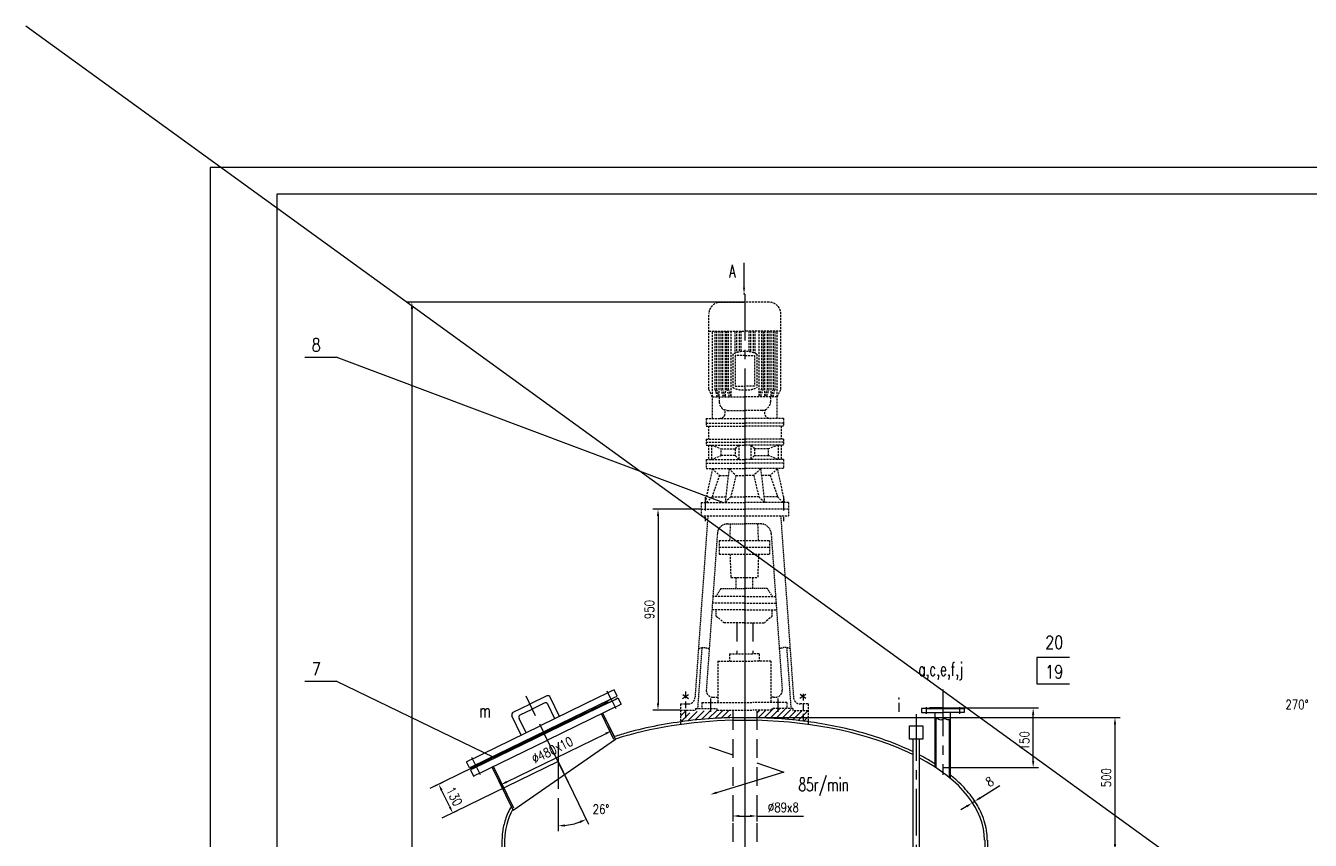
# Model space of a CAD drawing. Header units: millimetres. Extents: x -1762 to 42666, y -863 to 15979.
# Drawn here: x 20891 to 25708, y 3316 to 6372 of the extents above; entities that cross this region are included whole.
import ezdxf

# ---------------------------------------------------------------- set-up
doc = ezdxf.new("R2010")
doc.units = ezdxf.units.MM
doc.header["$LTSCALE"] = 10
doc.header["$MEASUREMENT"] = 0
doc.linetypes.add('CENTER', pattern=[2, 1.25, -0.25, 0.25, -0.25])
doc.linetypes.add('DASHED', pattern=[0.75, 0.5, -0.25])
doc.layers.get('0').update_dxf_attribs({"linetype": 'CONTINUOUS'})
doc.layers.get('DEFPOINTS').update_dxf_attribs({"linetype": 'CONTINUOUS'})
for name, color, linetype in [('1轮廓实线层', 7, 'CONTINUOUS'), ('3中心线层', 1, 'CENTER'), ('4虚线层', 6, 'DASHED'), ('6文字层', 3, 'CONTINUOUS'), ('7标注层', 4, 'CONTINUOUS'), ('图框层', 7, 'CONTINUOUS')]:
    doc.layers.add(name, color=color, linetype=linetype)
doc.styles.add('PC_TEXTSTYLE', font='romans.shx', dxfattribs={"width": 0.8, "bigfont": 'hzfs.shx'})
doc.dimstyles.new('TH_GBDIM', dxfattribs={"dimscale": 10, "dimtxt": 3.5, "dimasz": 2.5, "dimexe": 2, "dimexo": 0, "dimgap": 1.5, "dimtad": 1, "dimdec": 0, "dimzin": 0, "dimdsep": 46, "dimtxsty": 'PC_TEXTSTYLE', "dimcen": 2.5, "dimadec": 0, "dimazin": 0, "dimtfac": 0.714286, "dimtdec": 0, "dimtmove": 0, "dimatfit": 3, "dimfxl": 0, "dimtolj": 1, "dimtzin": 0, "dimarcsym": 0})

# ---------------------------------------------------------------- blocks, each defined once
blk = doc.blocks.new('*D105')
at = {"layer": '7标注层', "color": 0, "lineweight": -2, "ltscale": 14, "transparency": 16777216}
for p, q in [((22426.5, 3520.1), (22457.5, 3535.2)), ((22481.1, 3441.2), (22450.5, 3504)), ((22479.1, 3412.3), (22510, 3427.5))]:
    blk.add_line(p, q, dxfattribs=at)
at = {"layer": '7标注层', "color": 0, "ltscale": 14, "transparency": 16777216}
for points in [[(22454.2, 3505.8), (22446.7, 3502.1), (22439.5, 3526.4)], [(22484.9, 3443), (22477.4, 3439.3), (22492.1, 3418.7)]]:
    blk.add_solid(points, dxfattribs=at)
at = {"layer": 'DEFPOINTS', "color": 0, "ltscale": 14, "transparency": 16777216}
for p in [(22426.5, 3520.1), (22439.5, 3526.4), (22479.1, 3412.3)]:
    blk.add_point(p, dxfattribs=at)
at = {"layer": '7标注层', "color": 3, "ltscale": 14, "transparency": 16777216, "insert": (22498.1, 3480.4), "char_height": 35, "attachment_point": 5, "rotation": 296, "style": 'PC_TEXTSTYLE'}
blk.add_mtext('\\A1;130{}{}', dxfattribs=at)
blk = doc.blocks.new('*D106')
at = {"layer": '7标注层', "color": 0, "lineweight": -2, "ltscale": 14, "transparency": 16777216}
for p, q in [((22886.9, 3611.3), (23001.2, 3376.8)), ((22886.9, 3470.4), (22886.9, 3350.4))]:
    blk.add_line(p, q, dxfattribs=at)
blk.add_arc((22886.9, 3611.3), 240.9, 275.9493, 290.0507, dxfattribs=at)
at = {"layer": '7标注层', "color": 0, "ltscale": 14, "transparency": 16777216}
for points in [[(22912, 3367.5), (22911.6, 3375.8), (22886.9, 3370.4)], [(22967.8, 3388.8), (22971.1, 3381.1), (22992.5, 3394.8)]]:
    blk.add_solid(points, dxfattribs=at)
at = {"layer": 'DEFPOINTS', "color": 0, "ltscale": 14, "transparency": 16777216}
for p in [(22806.6, 3775.8), (22886.9, 3683.6), (22886.9, 3611.3), (22886.9, 3470.4), (22923.2, 3373.1)]:
    blk.add_point(p, dxfattribs=at)
at = {"layer": '7标注层', "color": 3, "ltscale": 14, "transparency": 16777216, "insert": (23048.1, 3432.3), "char_height": 35, "attachment_point": 5, "style": 'PC_TEXTSTYLE'}
blk.add_mtext('\\A1;26%%d{}{}', dxfattribs=at)
blk = doc.blocks.new('*D108')
at = {"layer": '7标注层', "color": 0, "lineweight": -2, "ltscale": 14, "transparency": 16777216}
for p, q in [((23586.9, 3776.7), (24995.3, 3776.7)), ((24975.3, 3751.7), (24975.3, 3301.7)), ((24486.9, 3276.7), (24995.3, 3276.7))]:
    blk.add_line(p, q, dxfattribs=at)
at = {"layer": '7标注层', "color": 0, "ltscale": 14, "transparency": 16777216}
for points in [[(24971.2, 3751.7), (24979.5, 3751.7), (24975.3, 3776.7)], [(24971.2, 3301.7), (24979.5, 3301.7), (24975.3, 3276.7)]]:
    blk.add_solid(points, dxfattribs=at)
at = {"layer": 'DEFPOINTS', "color": 0, "ltscale": 14, "transparency": 16777216}
for p in [(23586.9, 3776.7), (24486.9, 3276.7), (24975.3, 3276.7)]:
    blk.add_point(p, dxfattribs=at)
at = {"layer": '7标注层', "color": 3, "ltscale": 14, "transparency": 16777216, "insert": (24942.8, 3551), "char_height": 35, "attachment_point": 5, "rotation": 90, "style": 'PC_TEXTSTYLE'}
blk.add_mtext('\\A1;500{}{}', dxfattribs=at)
blk = doc.blocks.new('*D110')
at = {"layer": '7标注层', "color": 0, "lineweight": -2, "ltscale": 14, "transparency": 16777216}
for p, q in [((23423.7, 4558.1), (23241.9, 4558.1)), ((23261.9, 4533.1), (23261.9, 3829.8)), ((23345.9, 3804.8), (23241.9, 3804.8))]:
    blk.add_line(p, q, dxfattribs=at)
at = {"layer": '7标注层', "color": 0, "ltscale": 14, "transparency": 16777216}
for points in [[(23257.7, 4533.1), (23266.1, 4533.1), (23261.9, 4558.1)], [(23257.7, 3829.8), (23266.1, 3829.8), (23261.9, 3804.8)]]:
    blk.add_solid(points, dxfattribs=at)
at = {"layer": 'DEFPOINTS', "color": 0, "ltscale": 14, "transparency": 16777216}
for p in [(23423.7, 4558.1), (23261.9, 3804.8), (23345.9, 3804.8)]:
    blk.add_point(p, dxfattribs=at)
at = {"layer": '7标注层', "color": 3, "ltscale": 14, "transparency": 16777216, "insert": (23229.4, 4181.5), "char_height": 35, "attachment_point": 5, "rotation": 90, "style": 'PC_TEXTSTYLE'}
blk.add_mtext('\\A1;950{}{}', dxfattribs=at)
blk = doc.blocks.new('*D111')
at = {"layer": '7标注层', "color": 0, "lineweight": -2, "ltscale": 14, "transparency": 16777216}
for p, q in [((23586.9, 5334.1), (22319.1, 5334.1)), ((22339.1, 5309.1), (22339.1, 889.1)), ((23947.5, 864.1), (22319.1, 864.1))]:
    blk.add_line(p, q, dxfattribs=at)
at = {"layer": '7标注层', "color": 0, "ltscale": 14, "transparency": 16777216}
for points in [[(22334.9, 5309.1), (22343.2, 5309.1), (22339.1, 5334.1)], [(22334.9, 889.1), (22343.2, 889.1), (22339.1, 864.1)]]:
    blk.add_solid(points, dxfattribs=at)
at = {"layer": 'DEFPOINTS', "color": 0, "ltscale": 14, "transparency": 16777216}
for p in [(23586.9, 5334.1), (22339.1, 864.1), (23947.5, 864.1)]:
    blk.add_point(p, dxfattribs=at)
at = {"layer": '7标注层', "color": 3, "ltscale": 14, "transparency": 16777216, "insert": (22306.6, 3025.4), "char_height": 35, "attachment_point": 5, "rotation": 90, "style": 'PC_TEXTSTYLE'}
blk.add_mtext('\\A1;4750{}{}', dxfattribs=at)
blk = doc.blocks.new('*D112')
at = {"layer": '7标注层', "color": 0, "lineweight": -2, "ltscale": 14, "transparency": 16777216}
for p, q in [((23541.9, 3414.5), (23541.9, 3387.2)), ((23566.9, 3407.2), (23606.9, 3407.2)), ((23631.9, 3414.5), (23631.9, 3387.2)), ((23631.9, 3407.2), (23806.9, 3407.2))]:
    blk.add_line(p, q, dxfattribs=at)
at = {"layer": '7标注层', "color": 0, "ltscale": 14, "transparency": 16777216}
for points in [[(23566.9, 3411.4), (23566.9, 3403), (23541.9, 3407.2)], [(23606.9, 3411.4), (23606.9, 3403), (23631.9, 3407.2)]]:
    blk.add_solid(points, dxfattribs=at)
at = {"layer": 'DEFPOINTS', "color": 0, "ltscale": 14, "transparency": 16777216}
for p in [(23541.9, 3414.5), (23631.9, 3414.5), (23631.9, 3407.2)]:
    blk.add_point(p, dxfattribs=at)
at = {"layer": '7标注层', "color": 3, "ltscale": 14, "transparency": 16777216, "insert": (23731.9, 3439.7), "char_height": 35, "attachment_point": 5, "style": 'PC_TEXTSTYLE'}
blk.add_mtext('\\A1;%%c89x8', dxfattribs=at)
blk = doc.blocks.new('*D114')
at = {"layer": '7标注层', "color": 0, "lineweight": -2, "ltscale": 14, "transparency": 16777216}
for p, q in [((24469.8, 3475.2), (24543.3, 3521.7)), ((24419.1, 3443.1), (24398, 3429.8)), ((24437.7, 3460.5), (24450.9, 3439.6)), ((24440.2, 3456.5), (24448.7, 3461.9)), ((24446.1, 3465.9), (24459.4, 3445))]:
    blk.add_line(p, q, dxfattribs=at)
at = {"layer": '7标注层', "color": 0, "ltscale": 14, "transparency": 16777216}
for points in [[(24467.6, 3478.7), (24472, 3471.7), (24448.7, 3461.9)], [(24416.9, 3446.7), (24421.3, 3439.6), (24440.2, 3456.5)]]:
    blk.add_solid(points, dxfattribs=at)
at = {"layer": 'DEFPOINTS', "color": 0, "ltscale": 14, "transparency": 16777216}
for p in [(24437.7, 3460.5), (24440.2, 3456.5), (24446.1, 3465.9)]:
    blk.add_point(p, dxfattribs=at)
at = {"layer": '7标注层', "color": 3, "ltscale": 14, "transparency": 16777216, "insert": (24505.4, 3536.2), "char_height": 35, "attachment_point": 5, "rotation": 32.3144, "style": 'PC_TEXTSTYLE'}
blk.add_mtext('\\A1;8', dxfattribs=at)
blk = doc.blocks.new('*D126')
at = {"layer": '7标注层', "color": 0, "lineweight": -2, "ltscale": 14, "transparency": 16777216}
for p, q in [((24329.8, 3812.8), (24688.6, 3812.8)), ((24668.6, 3614), (24668.6, 3787.8)), ((24329.8, 3589), (24688.6, 3589))]:
    blk.add_line(p, q, dxfattribs=at)
at = {"layer": '7标注层', "color": 0, "ltscale": 14, "transparency": 16777216}
for points in [[(24664.5, 3787.8), (24672.8, 3787.8), (24668.6, 3812.8)], [(24664.5, 3614), (24672.8, 3614), (24668.6, 3589)]]:
    blk.add_solid(points, dxfattribs=at)
at = {"layer": 'DEFPOINTS', "color": 0, "ltscale": 14, "transparency": 16777216}
for p in [(24329.8, 3812.8), (24668.6, 3812.8), (24329.8, 3589)]:
    blk.add_point(p, dxfattribs=at)
at = {"layer": '7标注层', "color": 3, "ltscale": 14, "transparency": 16777216, "insert": (24636.1, 3689.4), "char_height": 35, "attachment_point": 5, "rotation": 90, "style": 'PC_TEXTSTYLE'}
blk.add_mtext('\\A1;150{}{}', dxfattribs=at)
blk = doc.blocks.new('*D127')
at = {"layer": '7标注层', "color": 0, "lineweight": -2, "ltscale": 14, "transparency": 16777216}
for p, q in [((22694.7, 3535.3), (23065, 3715.9)), ((23080.1, 3742), (23096.3, 3708.9)), ((22664.9, 3539.5), (22681, 3506.4))]:
    blk.add_line(p, q, dxfattribs=at)
at = {"layer": '7标注层', "color": 0, "ltscale": 14, "transparency": 16777216}
for points in [[(23063.2, 3719.6), (23066.8, 3712.1), (23087.5, 3726.9)], [(22692.9, 3539), (22696.5, 3531.5), (22672.2, 3524.3)]]:
    blk.add_solid(points, dxfattribs=at)
at = {"layer": 'DEFPOINTS', "color": 0, "ltscale": 14, "transparency": 16777216}
for p in [(23080.1, 3742), (23087.5, 3726.9), (22664.9, 3539.5)]:
    blk.add_point(p, dxfattribs=at)
at = {"layer": '7标注层', "color": 3, "ltscale": 14, "transparency": 16777216, "insert": (22865.6, 3654.8), "char_height": 35, "attachment_point": 5, "rotation": 26, "style": 'PC_TEXTSTYLE'}
blk.add_mtext('\\A1;%%c480x10{}{}', dxfattribs=at)
blk = doc.blocks.new('1')
at = {"layer": '1轮廓实线层', "ltscale": 14}
for p, q in [((24249.2, 3702.2), (24299.2, 3702.2)), ((24249.2, 3652.2), (24249.2, 3702.2)), ((24299.2, 3702.2), (24299.2, 3652.2)), ((24299.2, 3652.2), (24249.2, 3652.2)), ((24262.1, 3652.2), (24262.1, 1948.4)), ((24286.3, 3652.2), (24286.3, 1948.4))]:
    blk.add_line(p, q, dxfattribs=at)
blk.add_arc((24274.2, 1948.4), 12.1, 180, 0, dxfattribs=at)
at = {"layer": '3中心线层', "ltscale": 14}
blk.add_line((24274.2, 3746), (24274.2, 1920.6), dxfattribs=at)

msp = doc.modelspace()

# ---------------------------------------------------------------- linework, layer by layer
at = {"ltscale": 14}
for p, q in [((23096.79, 3694.11), (23049.7, 3790.65)), ((23102.56, 3695.97), (23055.09, 3793.28)), ((24301.25, 3590.08), (24301.25, 3794.85)), ((24304.75, 3587.78), (24304.75, 3771.16)), ((24354.75, 3551), (24354.75, 3768.23)), ((24358.25, 3548.11), (24358.25, 3794.85)), ((22834.26, 3719.11), (22645.77, 3627.17)), ((22834.38, 3718.86), (22645.89, 3626.92)), ((22718.43, 3429.63), (22639.85, 3590.75)), ((22721.78, 3436.47), (22645.24, 3593.38)), ((22676.86, 3316.68), (22676.86, 1436.68)), ((22686.86, 3316.68), (22686.86, 1436.68)), ((24486.86, 3316.68), (24486.86, 2760.8)), ((24496.86, 3316.68), (24496.86, 2715.44))]:
    msp.add_line(p, q, dxfattribs=at)
for start_param, end_param in [(4.7624098, 5.2805925), (6.0232063, 6.2831853)]:
    msp.add_ellipse((23586.86, 3316.68), major_axis=(-900, 0), ratio=0.5, start_param=start_param, end_param=end_param, dxfattribs=at)
for points, knots in [([(23541.86, 3776.12), (23527.49, 3775.76), (23513.14, 3775.23), (23458.07, 3772.54), (23417.59, 3769.16), (23337.89, 3759.7), (23298.68, 3753.62), (23222.23, 3738.84), (23185, 3730.15), (23131.78, 3715.45), (23114.78, 3710.39), (23098.13, 3705.05)], [4.76213302, 4.76213302, 4.76213302, 4.76213302, 4.80981924, 4.80981924, 4.9455406, 4.9455406, 5.08126196, 5.08126196, 5.21698331, 5.21698331, 5.28240996, 5.28240996, 5.28240996, 5.28240996]), ([(22711.73, 3443.37), (22702.61, 3427.13), (22695.21, 3410.59), (22684.42, 3378.22), (22680.79, 3362.42), (22677.5, 3336.61), (22676.86, 3326.64), (22676.86, 3316.68)], [6.00912232, 6.00912232, 6.00912232, 6.00912232, 6.11797512, 6.11797512, 6.21957132, 6.21957132, 6.28318531, 6.28318531, 6.28318531, 6.28318531])]:
    msp.add_open_spline(points, degree=3, knots=knots, dxfattribs=at)
at = {"color": 0, "linetype": 'ByBlock', "ltscale": 14}
msp.add_solid([(23483.23, 3491.42), (23480.66, 3499.34), (23458.17, 3487.66)], dxfattribs=at)
at = {"layer": '1轮廓实线层', "ltscale": 14}
for p, q in [((20890.82, 6371.56), (30709.3, -746.1)), ((24681.8, 4001.71), (24681.8, 3902.39)), ((22844.63, 3857.52), (22781.1, 3826.54)), ((23063.23, 3864), (23038.06, 3851.73)), ((23085.7, 3874.96), (23063.23, 3864)), ((23096.93, 3880.44), (23085.7, 3874.96)), ((23108.33, 3857.08), (23096.93, 3880.44)), ((23097.1, 3851.6), (23108.33, 3857.08)), ((23079.69, 3843.11), (22566.81, 3592.96)), ((23083.2, 3835.92), (22570.31, 3585.77)), ((22718.8, 3796.15), (22781.1, 3826.54)), ((22745.54, 3786.94), (22789.87, 3808.56)), ((22835.42, 3830.78), (22789.87, 3808.56)), ((23038.06, 3851.73), (22820.55, 3745.64)), ((22833.7, 3718.68), (23051.21, 3824.77)), ((22833.7, 3718.68), (23051.21, 3824.77)), ((22875.1, 3772.25), (22848.8, 3826.18)), ((22893.07, 3781.01), (22858, 3852.92)), ((23051.21, 3824.77), (23072.78, 3835.29)), ((23051.21, 3824.77), (23072.78, 3835.29)), ((23089.53, 3810.08), (23064.36, 3797.8)), ((23071.03, 3838.88), (23074.63, 3840.64)), ((23072.78, 3835.29), (23071.03, 3838.88)), ((23072.78, 3835.29), (23074.54, 3831.69)), ((23074.54, 3831.69), (23078.13, 3833.45)), ((23074.63, 3840.64), (23097.1, 3851.6)), ((23078.13, 3833.45), (23100.6, 3844.41)), ((23112, 3821.04), (23089.53, 3810.08)), ((23100.6, 3844.41), (23111.84, 3849.88)), ((23111.84, 3849.88), (23123.24, 3826.52)), ((23123.24, 3826.52), (23112, 3821.04)), ((24249.75, 3809.85), (24249.75, 3794.85)), ((24258.25, 3809.85), (24249.75, 3809.85)), ((24276.25, 3809.85), (24258.25, 3809.85)), ((24267.69, 3809.85), (24401.25, 3809.85)), ((24279.75, 3809.85), (24276.25, 3809.85)), ((24279.75, 3812.85), (24279.75, 3809.85)), ((24300.25, 3812.85), (24279.75, 3812.85)), ((24329.75, 3812.85), (24300.25, 3812.85)), ((24329.75, 3812.85), (24359.25, 3812.85)), ((24359.25, 3812.85), (24379.75, 3812.85)), ((24379.75, 3812.85), (24379.75, 3809.85)), ((24379.75, 3809.85), (24383.25, 3809.85)), ((24401.25, 3809.85), (24409.75, 3809.85)), ((24409.75, 3809.85), (24409.75, 3794.85)), ((22749.27, 3710.88), (22714.2, 3782.78)), ((22767.24, 3719.64), (22740.94, 3773.57)), ((23064.36, 3797.8), (22846.86, 3691.72)), ((23541.86, 3776.12), (23631.86, 3776.68)), ((23541.86, 3766.12), (23631.86, 3766.11)), ((24249.75, 3794.85), (24258.25, 3794.85)), ((24258.25, 3794.85), (24276.25, 3794.85)), ((24276.25, 3794.85), (24300.25, 3794.85)), ((24300.25, 3794.85), (24329.75, 3794.85)), ((24359.25, 3794.85), (24329.75, 3794.85)), ((24383.25, 3794.85), (24359.25, 3794.85)), ((24401.25, 3794.85), (24383.25, 3794.85)), ((24409.75, 3794.85), (24401.25, 3794.85)), ((22603.05, 3639.56), (22820.55, 3745.64)), ((22833.7, 3718.68), (22616.2, 3612.59)), ((22629.35, 3585.63), (22846.86, 3691.72)), ((22718.43, 3429.63), (23102.56, 3695.97)), ((23453.43, 3666.42), (23541.86, 3636.7)), ((22544.17, 3610.85), (22555.41, 3616.33)), ((22555.41, 3616.33), (22577.88, 3627.28)), ((22577.88, 3627.28), (22603.05, 3639.56)), ((22555.57, 3587.48), (22544.17, 3610.85)), ((22566.81, 3592.96), (22555.57, 3587.48)), ((22570.31, 3585.77), (22559.08, 3580.29)), ((22559.08, 3580.29), (22570.48, 3556.92)), ((22581.71, 3562.4), (22604.18, 3573.36)), ((22592.87, 3605.67), (22589.28, 3603.92)), ((22596.38, 3598.48), (22592.78, 3596.73)), ((22594.63, 3602.07), (22592.87, 3605.67)), ((22616.2, 3612.59), (22594.63, 3602.07)), ((22616.2, 3612.59), (22594.63, 3602.07)), ((22594.63, 3602.07), (22596.38, 3598.48)), ((22604.18, 3573.36), (22629.35, 3585.63)), ((23733.89, 3572.16), (23468.73, 3490.64)), ((23631.86, 3606.45), (23733.89, 3572.16)), ((22570.48, 3556.92), (22581.71, 3562.4))]:
    msp.add_line(p, q, dxfattribs=at)
msp.add_lwpolyline([(24358.25, 3769.91, -0.0528224), (24354.28, 3768.06, -0.0729934), (24351.15, 3767.48, -0.1738746), (24344.14, 3769.7, 0.1660823), (24336.86, 3772.12, 0.1622777), (24329.75, 3769.69, -0.1622777), (24322.65, 3767.27, -0.1660823), (24315.37, 3769.69, 0.1738746), (24308.36, 3771.91, 0.0729934), (24305.23, 3771.33, 0.0528224), (24301.25, 3769.48)], format="xyb", dxfattribs=at)
for centre, start, end in [((22849.02, 3848.53), 26, 116), ((22839.81, 3821.79), 26, 116), ((22723.18, 3787.16), 116, 206), ((22749.93, 3777.95), 116, 206)]:
    msp.add_arc(centre, 10, start, end, dxfattribs=at)
for start_param, end_param in [(0.7938854, 1.5204833), (0, 0.7554268)]:
    msp.add_ellipse((23586.61, 3316.68), major_axis=(899.75, 0), ratio=0.500139, start_param=start_param, end_param=end_param, dxfattribs=at)
for points, knots in [([(24217.41, 3648.69), (24205.14, 3654.64), (24192.55, 3660.42), (24151.11, 3678.37), (24121.07, 3689.82), (24058.41, 3710.77), (24025.79, 3720.26), (23958.49, 3737.13), (23923.8, 3744.51), (23852.88, 3757.05), (23816.65, 3762.21), (23743.2, 3770.25), (23705.98, 3773.12), (23656.42, 3775.37), (23644.27, 3775.8), (23632.11, 3776.11)], [0.80066495, 0.80066495, 0.80066495, 0.80066495, 0.85702157, 0.85702157, 0.98163954, 0.98163954, 1.10625751, 1.10625751, 1.23087548, 1.23087548, 1.35549345, 1.35549345, 1.48011142, 1.48011142, 1.52048327, 1.52048327, 1.52048327, 1.52048327]), ([(24301.25, 3602), (24288.23, 3610.34), (24274.63, 3618.45), (24254.31, 3629.76), (24248.01, 3633.16), (24241.61, 3636.5)], [0.6628003, 0.6628003, 0.6628003, 0.6628003, 0.7324036, 0.7324036, 0.76291135, 0.76291135, 0.76291135, 0.76291135]), ([(24496.36, 3316.68), (24496.36, 3328.89), (24495.41, 3341.11), (24491.61, 3365.44), (24488.76, 3377.56), (24481.2, 3401.59), (24476.5, 3413.51), (24461.91, 3444.12), (24450.63, 3462.6), (24423.67, 3498.58), (24407.99, 3516.08), (24380.24, 3542.54), (24369.56, 3551.9), (24358.25, 3561.05)], [0, 0, 0, 0, 0.07797724, 0.07797724, 0.15595449, 0.15595449, 0.23393173, 0.23393173, 0.3585497, 0.3585497, 0.48316767, 0.48316767, 0.55361807, 0.55361807, 0.55361807, 0.55361807])]:
    msp.add_open_spline(points, degree=3, knots=knots, dxfattribs=at)
at = {"layer": '3中心线层', "ltscale": 14}
for p, q in [((23586.86, 5365.15), (23586.86, 1784.98)), ((23586.86, 4949.04), (23586.86, 873.91)), ((22925.78, 3531.45), (22767.28, 3856.44)), ((23088.05, 3841.62), (23071.83, 3874.88)), ((24329.75, 3881.5), (24329.75, 3562.11)), ((23087.18, 3843.42), (23103.4, 3810.16)), ((24267.25, 3814.85), (24267.25, 3789.85)), ((24392.25, 3814.85), (24392.25, 3789.85)), ((22831.51, 3723.17), (22849.05, 3687.22)), ((22886.86, 3683.6), (22886.86, 3470.39)), ((22580.23, 3593.94), (22564.01, 3627.2)), ((22579.36, 3595.74), (22595.58, 3562.48))]:
    msp.add_line(p, q, dxfattribs=at)
at = {"layer": '4虚线层', "ltscale": 1.5}
for p, q in [((23496.51, 5334.12), (23587.43, 5334.12)), ((23678.35, 5334.12), (23587.43, 5334.12)), ((23452.42, 5007.65), (23452.42, 5290.03)), ((23722.44, 5007.65), (23722.44, 5290.03)), ((23452.42, 5225.63), (23587.43, 5225.63)), ((23466.29, 4979.58), (23466.29, 5225.63)), ((23474.6, 5226.48), (23474.6, 5008.38)), ((23480.75, 5225.63), (23480.75, 5007.53)), ((23489.97, 5225.63), (23489.97, 4979.58)), ((23496.84, 5225.63), (23496.84, 5010.03)), ((23503.14, 5225.63), (23503.14, 5010.03)), ((23513.17, 5225.63), (23513.17, 4979.58)), ((23519.11, 5225.63), (23519.11, 5010.03)), ((23525.41, 5225.63), (23525.41, 5010.03)), ((23535.45, 5225.63), (23535.45, 4979.58)), ((23549.81, 5224.73), (23549.81, 5142.93)), ((23555.94, 5225.63), (23555.94, 5145.28)), ((23566.35, 5225.63), (23566.35, 5148.51)), ((23572.65, 5225.63), (23572.65, 5149.04)), ((23722.44, 5225.63), (23587.43, 5225.63)), ((23602.21, 5225.63), (23602.21, 5149.04)), ((23608.51, 5225.63), (23608.51, 5148.51)), ((23618.92, 5225.63), (23618.92, 5145.28)), ((23625.22, 5225.63), (23625.22, 5142.86)), ((23639.41, 5225.63), (23639.41, 4979.58)), ((23649.45, 5225.63), (23649.45, 5010.03)), ((23655.67, 5224.99), (23655.67, 5009.39)), ((23661.69, 5225.63), (23661.69, 4979.58)), ((23671.73, 5225.63), (23671.73, 5010.03)), ((23678.03, 5225.63), (23678.03, 5010.03)), ((23684.9, 5225.63), (23684.9, 4979.58)), ((23694.11, 5225.63), (23694.11, 5007.53)), ((23700.28, 5224.84), (23700.28, 5006.74)), ((23708.58, 4979.58), (23708.58, 5225.63)), ((23542.31, 5139.25), (23542.31, 5014.03)), ((23551.55, 5134.61), (23551.55, 5019.19)), ((23587.43, 5134.61), (23551.55, 5134.61)), ((23587.43, 5134.61), (23623.31, 5134.61)), ((23623.31, 5134.61), (23623.31, 5019.19)), ((23632.56, 5139.25), (23632.56, 5014.03)), ((23496.84, 5010.03), (23506.88, 4979.58)), ((23503.14, 5010.03), (23513.17, 4979.58)), ((23525.41, 5010.03), (23535.45, 4979.58)), ((23551.55, 5019.19), (23587.43, 5019.19)), ((23623.31, 5019.19), (23587.43, 5019.19)), ((23649.45, 5010.03), (23639.41, 4979.58)), ((23671.73, 5010.03), (23661.69, 4979.58)), ((23678.03, 5010.03), (23667.99, 4979.58)), ((23466.29, 4979.58), (23452.42, 5007.65)), ((23466.29, 4979.58), (23587.43, 4979.58)), ((23466.29, 4898.78), (23466.29, 4979.58)), ((23474.6, 5008.38), (23483.82, 4980.43)), ((23480.75, 5007.53), (23489.97, 4979.58)), ((23491.49, 4979.58), (23491.49, 4960.23)), ((23519.24, 5009.24), (23529.28, 4978.79)), ((23708.58, 4979.58), (23587.43, 4979.58)), ((23655.67, 5009.39), (23645.63, 4978.94)), ((23683.38, 4979.58), (23683.38, 4960.23)), ((23694.11, 5007.53), (23684.9, 4979.58)), ((23700.28, 5006.74), (23691.07, 4978.79)), ((23708.58, 4979.58), (23722.44, 5007.65)), ((23708.58, 4898.78), (23708.58, 4979.58)), ((23522.98, 4928.74), (23587.43, 4928.74)), ((23651.88, 4928.74), (23587.43, 4928.74)), ((23442.05, 4898.78), (23587.43, 4898.78)), ((23442.05, 4898.78), (23442.05, 4880.63)), ((23442.05, 4880.63), (23587.43, 4880.63)), ((23442.05, 4880.63), (23442.05, 4869.25)), ((23442.05, 4869.25), (23587.43, 4869.25)), ((23451.12, 4869.25), (23451.12, 4821.26)), ((23732.81, 4898.78), (23587.43, 4898.78)), ((23732.81, 4880.63), (23587.43, 4880.63)), ((23732.81, 4869.25), (23587.43, 4869.25)), ((23723.74, 4869.25), (23723.74, 4821.26)), ((23732.81, 4898.78), (23732.81, 4880.63)), ((23732.81, 4880.63), (23732.81, 4869.25)), ((23442.05, 4821.26), (23587.43, 4821.26)), ((23442.05, 4821.26), (23442.05, 4798.5)), ((23732.81, 4821.26), (23587.43, 4821.26)), ((23732.81, 4821.26), (23732.81, 4798.5)), ((23442.05, 4809.88), (23587.43, 4809.88)), ((23442.05, 4798.5), (23587.43, 4798.5)), ((23451.12, 4798.5), (23451.12, 4744.19)), ((23462.45, 4798.5), (23498.72, 4784.33)), ((23462.45, 4798.5), (23462.45, 4744.19)), ((23498.72, 4759.41), (23498.72, 4784.33)), ((23498.72, 4784.33), (23550.85, 4784.33)), ((23564.44, 4798.5), (23550.85, 4784.33)), ((23550.85, 4784.33), (23550.85, 4759.41)), ((23564.44, 4798.5), (23564.44, 4744.19)), ((23732.81, 4809.88), (23587.43, 4809.88)), ((23732.81, 4798.5), (23587.43, 4798.5)), ((23610.42, 4798.5), (23610.42, 4744.19)), ((23610.42, 4798.5), (23624.02, 4784.33)), ((23676.15, 4784.33), (23624.02, 4784.33)), ((23624.02, 4784.33), (23624.02, 4759.41)), ((23712.41, 4798.5), (23676.15, 4784.33)), ((23676.15, 4759.41), (23676.15, 4784.33)), ((23712.41, 4798.5), (23712.41, 4744.19)), ((23723.74, 4798.5), (23723.74, 4744.19)), ((23442.05, 4744.19), (23587.43, 4744.19)), ((23442.05, 4744.19), (23442.05, 4710.17)), ((23442.05, 4730.55), (23587.43, 4730.55)), ((23462.45, 4744.19), (23498.72, 4759.41)), ((23550.85, 4759.41), (23498.72, 4759.41)), ((23564.44, 4744.19), (23550.85, 4759.41)), ((23732.81, 4744.19), (23587.43, 4744.19)), ((23732.81, 4730.55), (23587.43, 4730.55)), ((23610.42, 4744.19), (23624.02, 4759.41)), ((23624.02, 4759.41), (23676.15, 4759.41)), ((23712.41, 4744.19), (23676.15, 4759.41)), ((23732.81, 4744.19), (23732.81, 4710.17)), ((23465.85, 4710.17), (23438.65, 4583.34)), ((23442.05, 4710.17), (23587.43, 4710.17)), ((23491.92, 4684.67), (23464.72, 4604.88)), ((23465.85, 4710.17), (23491.92, 4684.67)), ((23491.92, 4684.67), (23525.22, 4684.67)), ((23528.18, 4710.17), (23513.45, 4583.34)), ((23528.18, 4710.17), (23554.25, 4684.67)), ((23554.25, 4684.67), (23534.98, 4604.88)), ((23554.25, 4684.67), (23587.43, 4684.67)), ((23732.81, 4710.17), (23587.43, 4710.17)), ((23620.62, 4684.67), (23587.43, 4684.67)), ((23646.68, 4710.17), (23620.62, 4684.67)), ((23620.62, 4684.67), (23639.88, 4604.88)), ((23646.68, 4710.17), (23661.41, 4583.34)), ((23682.95, 4684.67), (23649.64, 4684.67)), ((23709.01, 4710.17), (23682.95, 4684.67)), ((23682.95, 4684.67), (23710.14, 4604.88)), ((23709.01, 4710.17), (23736.21, 4583.34)), ((23423.67, 4583.34), (23587.43, 4583.34)), ((23423.67, 4583.34), (23423.67, 4532.95)), ((23464.72, 4604.88), (23444.32, 4583.34)), ((23464.72, 4604.88), (23515.95, 4604.88)), ((23534.98, 4604.88), (23513.45, 4583.34)), ((23534.98, 4604.88), (23587.43, 4604.88)), ((23639.88, 4604.88), (23587.43, 4604.88)), ((23751.19, 4583.34), (23587.43, 4583.34)), ((23639.88, 4604.88), (23661.41, 4583.34)), ((23710.14, 4604.88), (23658.91, 4604.88)), ((23710.14, 4604.88), (23730.54, 4583.34)), ((23751.19, 4583.34), (23751.19, 4532.95)), ((23423.67, 4558.14), (23587.43, 4558.14)), ((23423.67, 4532.95), (23751.19, 4532.95)), ((23751.19, 4558.14), (23587.43, 4558.14)), ((23751.19, 4558.14), (23587.43, 4558.14)), ((23531.69, 4440.2), (23533.92, 4502.58)), ((23638.77, 4440.2), (23636.54, 4502.58)), ((23490.75, 4440.2), (23679.71, 4440.2)), ((23490.75, 4440.2), (23490.75, 4389.81)), ((23679.71, 4440.2), (23679.71, 4389.81)), ((23490.75, 4415.01), (23679.71, 4415.01)), ((23490.75, 4415.01), (23679.71, 4415.01)), ((23490.75, 4389.81), (23679.71, 4389.81)), ((23531.69, 4389.81), (23534.84, 4301.63)), ((23638.77, 4389.81), (23635.62, 4301.63)), ((23534.84, 4301.63), (23635.62, 4301.63)), ((23553.74, 4301.63), (23553.74, 4261.06)), ((23616.72, 4301.63), (23616.72, 4261.06)), ((23616.72, 4301.63), (23616.72, 4261.06)), ((23585.23, 4205.42), (23465.9, 4205.42)), ((23585.23, 4230.62), (23467.68, 4230.62)), ((23585.23, 4230.62), (23702.78, 4230.62)), ((23585.23, 4205.42), (23704.56, 4205.42)), ((23585.23, 4180.23), (23464.2, 4180.23)), ((23480.04, 4157.3), (23508.81, 4132.36)), ((23585.23, 4180.23), (23706.26, 4180.23)), ((23690.42, 4157.3), (23661.65, 4132.36)), ((23585.23, 4132.36), (23508.81, 4132.36)), ((23585.23, 4132.36), (23661.65, 4132.36)), ((23529.8, 4015.18), (23529.8, 3988.26)), ((23529.8, 4015.18), (23617.76, 4015.18)), ((23640.66, 4015.18), (23617.76, 4015.18)), ((23640.66, 4015.18), (23640.66, 3988.26)), ((23485.82, 3988.26), (23617.76, 3988.26)), ((23485.82, 3988.26), (23485.82, 3832.55)), ((23684.64, 3988.26), (23617.76, 3988.26)), ((23684.64, 3988.26), (23684.64, 3832.55)), ((23345.88, 3827.51), (23345.88, 3752.8)), ((23345.88, 3827.51), (23375.34, 3827.51)), ((23402.57, 3809.87), (23402.57, 3804.78)), ((23402.57, 3809.87), (23481.93, 3809.87)), ((23425.88, 3832.55), (23617.76, 3832.55)), ((23425.88, 3832.55), (23425.88, 3809.87)), ((23468.05, 3852.78), (23485.82, 3852.78)), ((23481.93, 3809.87), (23481.93, 3804.83)), ((23744.58, 3832.55), (23617.76, 3832.55)), ((23694.81, 3852.78), (23684.64, 3852.78)), ((23767.89, 3809.87), (23688.53, 3809.87)), ((23688.53, 3809.87), (23688.53, 3804.83)), ((23744.58, 3832.55), (23744.58, 3809.87)), ((23767.89, 3809.87), (23767.89, 3802.31)), ((23824.58, 3827.51), (23794.55, 3827.51)), ((23824.58, 3827.51), (23824.58, 3753.45)), ((23345.88, 3804.78), (23402.57, 3804.78)), ((23481.93, 3804.83), (23617.76, 3804.83)), ((23688.53, 3804.83), (23617.76, 3804.83)), ((23824.58, 3802.31), (23767.89, 3802.31))]:
    msp.add_line(p, q, dxfattribs=at)
at = {"layer": '4虚线层', "ltscale": 10}
for p, q in [((23438.43, 4602.58), (23438.43, 4513.7)), ((23732.03, 4602.58), (23732.03, 4513.7)), ((23373.84, 3763.96), (23419.75, 3809.87)), ((23399.68, 3766.89), (23442.66, 3809.87)), ((23425.08, 3769.39), (23465.57, 3809.87)), ((23459.26, 3848.03), (23459.26, 3785.84)), ((23659.99, 3775.2), (23694.67, 3809.87)), ((23681.88, 3774.18), (23717.58, 3809.87)), ((23703.52, 3772.9), (23740.49, 3809.87)), ((23711.2, 3848.03), (23711.2, 3785.84)), ((23724.91, 3771.38), (23763.4, 3809.87)), ((23345.88, 3781.83), (23368.83, 3804.78)), ((23345.88, 3758.92), (23391.74, 3804.78)), ((23345.88, 3804.74), (23345.92, 3804.78)), ((23450.08, 3771.48), (23483.44, 3804.83)), ((23474.7, 3773.19), (23506.35, 3804.83)), ((23498.96, 3774.54), (23529.26, 3804.83)), ((23522.88, 3775.55), (23535.41, 3788.07)), ((23631.86, 3792.89), (23643.81, 3804.83)), ((23639.09, 3777.2), (23666.72, 3804.83)), ((23746.06, 3769.62), (23778.75, 3802.31)), ((23766.97, 3767.63), (23801.66, 3802.31)), ((23787.66, 3765.4), (23824.57, 3802.31)), ((23808.12, 3762.95), (23824.58, 3779.41))]:
    msp.add_line(p, q, dxfattribs=at)
at = {"layer": '4虚线层'}
for p, q in [((23448.61, 4532.95), (23400.47, 3850.93)), ((23721.85, 4532.95), (23769.99, 3850.93)), ((23522.09, 4502.58), (23585.23, 4502.58)), ((23648.37, 4502.58), (23585.23, 4502.58)), ((23484.4, 4467.45), (23442.92, 3879.75)), ((23686.06, 4467.45), (23727.54, 3879.75)), ((23479.41, 4230.62), (23498.8, 4261.06)), ((23498.8, 4261.06), (23585.23, 4261.06)), ((23671.65, 4261.06), (23585.23, 4261.06)), ((23691.05, 4230.62), (23671.65, 4261.06)), ((23480.04, 4157.3), (23480.04, 4180.23)), ((23690.42, 4157.3), (23690.42, 4180.23)), ((23426.37, 4038.88), (23410.2, 3809.87)), ((23744.09, 4038.88), (23760.26, 3809.87)), ((23694.81, 3852.78), (23702.41, 3852.78))]:
    msp.add_line(p, q, dxfattribs=at)
at = {"layer": '4虚线层', "ltscale": 14}
for p, q in [((23557.11, 4132.22), (23557.11, 4015.18)), ((23617.76, 4132.24), (23617.76, 4015.18)), ((23353.82, 3847.94), (23375.59, 3863.07)), ((23354.77, 3863.07), (23376.53, 3847.94)), ((23815.59, 3862.73), (23793.83, 3847.6)), ((23816.53, 3847.6), (23794.77, 3862.73)), ((23541.86, 3800.14), (23541.86, 2648.18)), ((23631.86, 3800.14), (23631.86, 2648.18))]:
    msp.add_line(p, q, dxfattribs=at)
at = {"layer": '4虚线层', "ltscale": 5}
for p, q in [((23364.78, 3874.43), (23364.78, 3762.84)), ((23805.68, 3865.43), (23805.68, 3762.84))]:
    msp.add_line(p, q, dxfattribs=at)
at = {"layer": '4虚线层', "ltscale": 1.5}
for centre, radius, start, end in [((23496.51, 5290.03), 44.09, 90, 180), ((23678.35, 5290.03), 44.09, 360, 90), ((23582.34, 5067.09), 82.52, 86.46349, 119.02008), ((23592.52, 5067.09), 82.52, 60.97992, 93.53651), ((23579.81, 5090.61), 85.28, 243.90995, 275.1264), ((23595.05, 5090.61), 85.28, 264.8736, 296.09005), ((23493.19, 4919.28), 20.58, 264.64409, 37.24405), ((23522.98, 4960.23), 31.49, 180, 270), ((23651.88, 4960.23), 31.49, 270, 360), ((23681.68, 4919.28), 20.58, 142.75595, 275.35591), ((23468.05, 3877.98), 25.19, 175.96277, 270), ((23702.41, 3877.98), 25.19, 270, 4.03723), ((23375.34, 3852.7), 25.19, 270, 355.96277), ((23795.12, 3852.7), 25.19, 184.03723, 270)]:
    msp.add_arc(centre, radius, start, end, dxfattribs=at)
at = {"layer": '4虚线层'}
for centre, start, end in [((23522.09, 4464.79), 90, 175.96277), ((23648.37, 4464.79), 4.03723, 90)]:
    msp.add_arc(centre, 37.79, start, end, dxfattribs=at)
for points in [[(23413.48, 4035.19), (23414.3, 4035.49), (23420.51, 4037.7), (23434.45, 4041.51), (23446.59, 4036.31), (23453.81, 4034.14)], [(23756.98, 4035.19), (23756.15, 4035.49), (23749.95, 4037.7), (23736.01, 4041.51), (23723.87, 4036.31), (23716.65, 4034.14)]]:
    msp.add_open_spline(points, degree=3, knots=[12.0761746, 12.0761746, 12.0761746, 12.0761746, 14.1601705, 27.5696453, 45.0810451, 45.0810451, 45.0810451, 45.0810451], dxfattribs=at)
at = {"layer": '4虚线层', "linetype": 'ByBlock', "ltscale": 14}
for p in [(23586.86, 3771.2), (23587.25, 3771.74)]:
    msp.add_point(p, dxfattribs=at)
at = {"layer": '7标注层', "linetype": 'ByBlock', "ltscale": 14}
msp.add_line((23584.41, 5389.39), (23584.41, 5482.64), dxfattribs=at)
at = {"layer": '7标注层', "ltscale": 14}
for p, q in [((21937.24, 5128.66), (22054.84, 5128.66)), ((23505.55, 4583.34), (22054.84, 5128.66)), ((24805.37, 4001.71), (24681.8, 4001.71)), ((21937.24, 3912.67), (22054.84, 3912.67)), ((22645.89, 3626.92), (22054.84, 3912.67)), ((24681.8, 3902.39), (24805.37, 3902.39)), ((22833.7, 3718.68), (22405.8, 3509.98)), ((22886.86, 3611.25), (22451.48, 3398.9))]:
    msp.add_line(p, q, dxfattribs=at)
at = {"layer": '7标注层', "linetype": 'ByBlock', "ltscale": 14}
msp.add_point((23584.41, 5365.39), dxfattribs=at)
msp.add_solid([(23580.41, 5389.39), (23588.41, 5389.39), (23584.41, 5365.39)], dxfattribs=at)
at = {"layer": 'DEFPOINTS', "color": 0, "ltscale": 14}
msp.add_line((21582.41, 5840), (21582.41, -100), dxfattribs=at)
at = {"layer": '图框层', "ltscale": 14}
msp.add_line((29992.41, 5840), (21582.41, 5840), dxfattribs=at)
at = {"layer": '图框层', "color": 7, "ltscale": 14}
for p, q in [((29892.41, 5740), (21832.41, 5740)), ((21832.41, 5740), (21832.41, 0))]:
    msp.add_line(p, q, dxfattribs=at)

# ---------------------------------------------------------------- block references
at = {"layer": '1轮廓实线层'}
msp.add_blockref('1', (-44.73, 43.58), dxfattribs=at)

# ---------------------------------------------------------------- texts
at = {"layer": '6文字层', "ltscale": 14, "style": 'PC_TEXTSTYLE', "width": 0.667}
for s, height, p in [('A', 48, (23528.01, 5426.82)), ('a,c,e,f,j', 50, (24237.95, 3933.09)), ('m', 50, (22591.67, 3776.88)), ('i', 50, (24158.82, 3797.8)), ('85r/min', 50, (23788.69, 3500.1))]:
    msp.add_text(s, height=height, dxfattribs=at).set_placement(p)
at = {"layer": '7标注层', "ltscale": 14, "char_height": 49, "width": 83.221, "attachment_point": 1, "style": 'PC_TEXTSTYLE'}
for s, insert in [('{\\Fromans,hz|c134;8}', (21963.43, 5198.66)), ('{\\Fromans,hz|c134;20}', (24713.95, 4083.08)), ('{\\Fromans,hz|c134;7}', (21963.43, 3982.67)), ('{\\Fromans,hz|c134;19}', (24713.95, 3972.39))]:
    msp.add_mtext(s, dxfattribs=dict(at, insert=insert))
at = {"layer": '7标注层', "color": 3, "ltscale": 14, "insert": (25657.68, 3825.18), "char_height": 35, "attachment_point": 5, "style": 'PC_TEXTSTYLE'}
msp.add_mtext('\\A1;270%%D', dxfattribs=at)

# ---------------------------------------------------------------- dimensions: what is measured, and where the dimension line sits
at = {"layer": '7标注层', "ltscale": 14}
for base, p1, p2, angle, text, picture, middle, dimtype in [((22339.07, 864.15), (23586.86, 5334.12), (23947.48, 864.15), 90, '4750{}{}', '*D111', (22339.07, 3025.39), 160), ((24668.62, 3812.85), (24329.75, 3589), (24329.75, 3812.85), 90, '150{}{}', '*D126', (24668.62, 3689.4), 160), ((24975.32, 3276.68), (23586.86, 3776.68), (24486.86, 3276.68), 90, '500{}{}', '*D108', (24975.32, 3550.99), 160), ((22439.52, 3526.42), (22479.05, 3412.35), (22426.51, 3520.08), 116, '130{}{}', '*D105', (22468.91, 3466.17), 161), ((24440.23, 3456.51), (24446.14, 3465.87), (24437.69, 3460.53), 212.31442, '8', '*D114', (24522.77, 3508.72), 161)]:
    dim = msp.add_linear_dim(base=base, p1=p1, p2=p2, angle=angle, text=text, dimstyle='TH_GBDIM', override={"dimgap": 1.5, "dimtad": 1, "dimjust": 0, "dimse1": 0, "dimse2": 0, "dimsd1": 0, "dimsd2": 0, "dimclrt": 3, "dimtvp": 0}, dxfattribs=at)
    dim.commit()
    dim.dimension.update_dxf_attribs({"geometry": picture, "text_midpoint": middle, "dimtype": dimtype})
dim = msp.add_linear_dim(base=(23261.89, 3804.78), p1=(23423.67, 4558.14), p2=(23345.88, 3804.78), angle=90, text='950{}{}', dimstyle='TH_GBDIM', override={"dimgap": 1.5, "dimtad": 1, "dimjust": 0, "dimse1": 0, "dimse2": 0, "dimsd1": 0, "dimsd2": 0, "dimclrt": 3, "dimtvp": 0}, dxfattribs=at)
dim.commit()
dim.dimension.update_dxf_attribs({"geometry": '*D110', "text_midpoint": (23229.39, 4181.46)})
dim = msp.add_angular_dim_2l(base=(22923.16, 3373.13), line1=((22886.86, 3611.25), (22806.63, 3775.76)), line2=((22886.86, 3683.6), (22886.86, 3470.39)), text='26%%d{}{}', dimstyle='TH_GBDIM', override={"dimtad": 0, "dimtih": 1, "dimtoh": 1, "dimclrt": 3, "dimadec": 1}, dxfattribs=at)
dim.commit()
dim.dimension.update_dxf_attribs({"geometry": '*D106', "text_midpoint": (23048.09, 3432.29), "dimtype": 162})
for p1, p2, distance, text, picture, middle in [((22664.85, 3539.5), (23080.09, 3742.02), -16.88, '%%c480x10{}{}', '*D127', (22865.62, 3654.8)), ((23541.86, 3414.52), (23631.86, 3414.52), -7.31, '%%c89x8', '*D112', (23731.86, 3439.7))]:
    dim = msp.add_aligned_dim(p1=p1, p2=p2, distance=distance, text=text, dimstyle='TH_GBDIM', override={"dimgap": 1.5, "dimtad": 1, "dimjust": 0, "dimse1": 0, "dimse2": 0, "dimsd1": 0, "dimsd2": 0, "dimclrt": 3, "dimtvp": 0}, dxfattribs=at)
    dim.commit()
    dim.dimension.update_dxf_attribs({"geometry": picture, "text_midpoint": middle})

doc.saveas('drawing.dxf')
